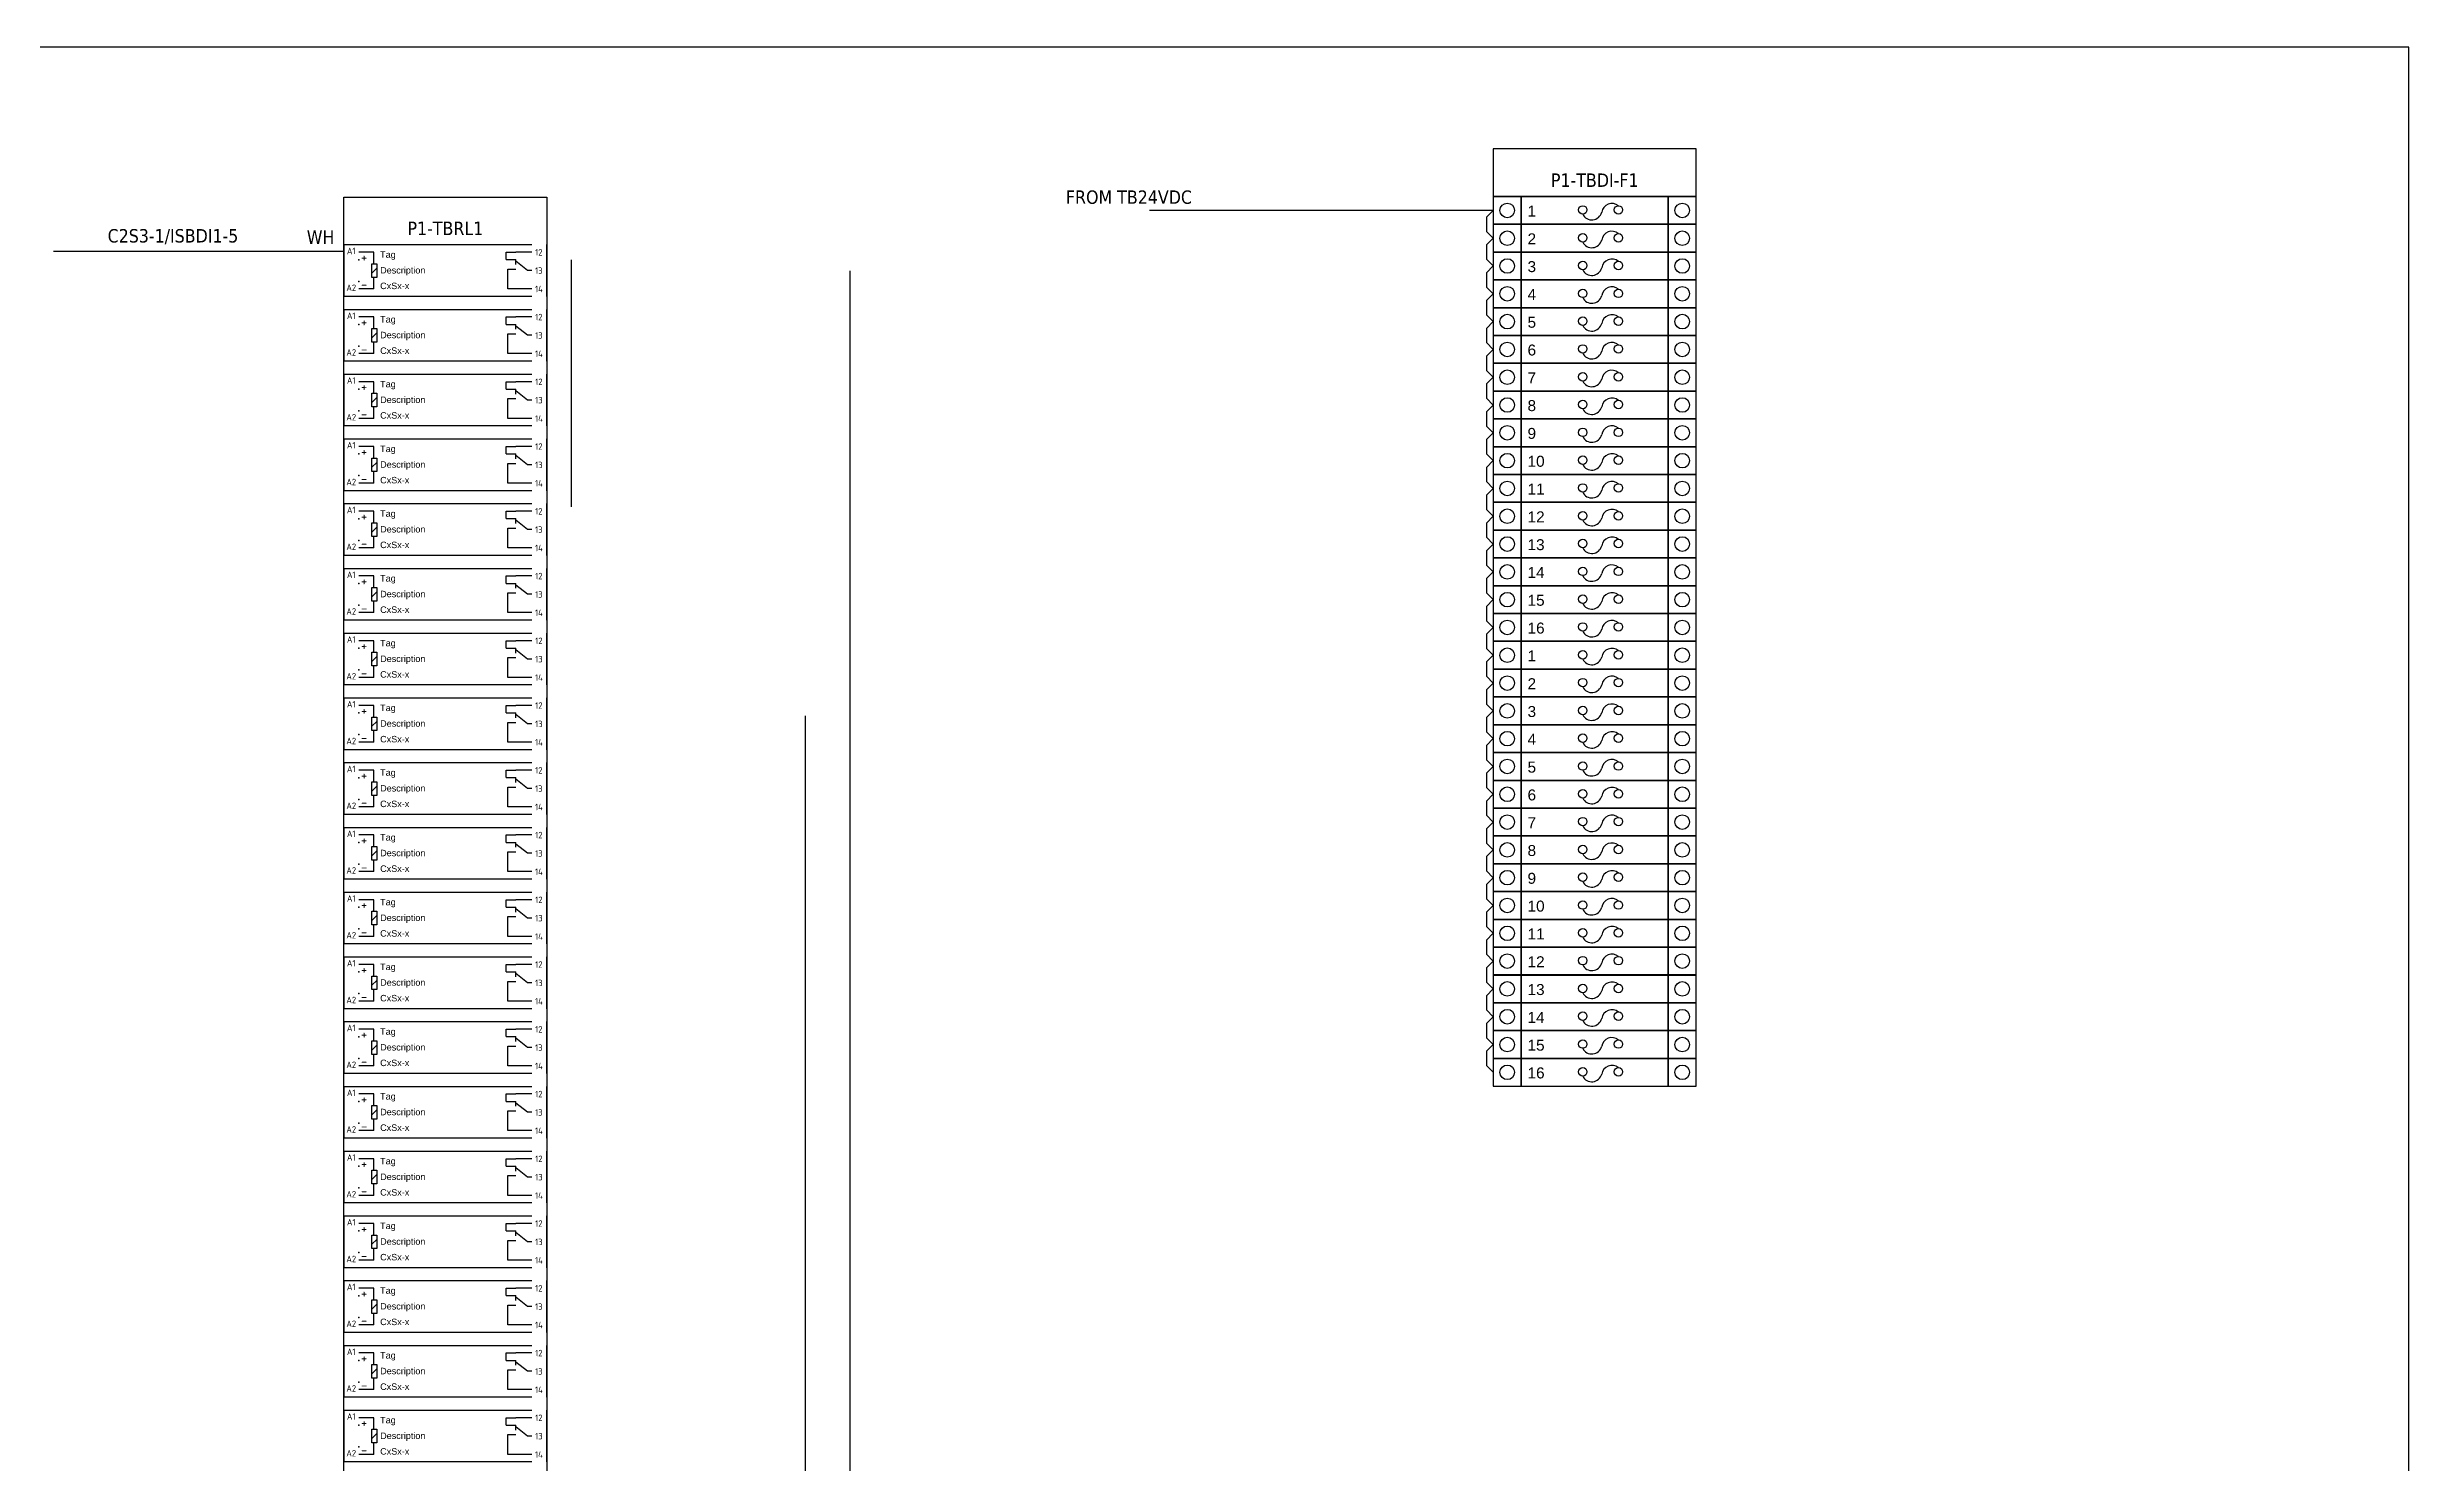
# Model space of a CAD drawing. Header units: millimetres. Extents: x 0 to 98890, y 0 to 68687.
# Drawn here: x 44195 to 98890, y 35871 to 68687 of the extents above; entities that cross this region are included whole.
import ezdxf
from ezdxf.enums import TextEntityAlignment as Align

# ---------------------------------------------------------------- set-up
doc = ezdxf.new("R2010")
doc.units = ezdxf.units.MM
doc.layers.add('IE-WIRE', color=7, linetype='Continuous', lineweight=25)
doc.layers.add('power', color=7, linetype='Continuous', lineweight=25)
doc.styles.add('ISO3098B', font='ISO3098B.shx')
doc.styles.get("Standard").update_dxf_attribs({"font": 'arial.ttf'})
doc.styles.add('Tahoma', font='')
doc.styles.get('Tahoma').set_extended_font_data('Tahoma')

# ---------------------------------------------------------------- blocks, each defined once
blk = doc.blocks.new('xTermFuse')
at = {"color": 1, "ltscale": 25.4}
for points in [[(75215, 32869), (75752, 32869), (75752, 33406), (75215, 33406)], [(75752, 32869), (78593, 32869), (78593, 33406), (75752, 33406)], [(78593, 32869), (79130, 32869), (79130, 33406), (78593, 33406)]]:
    blk.add_lwpolyline(points, close=True, dxfattribs=at)
for centre in [(75483, 33137), (78861, 33137)]:
    blk.add_circle(centre, 141, dxfattribs=at)
at = {"layer": 'power', "color": 1, "ltscale": 25.4}
for centre in [(76941, 33146), (76941, 33146), (77629, 33146), (77629, 33146)]:
    blk.add_circle(centre, 82.2, dxfattribs=at)
for centre, radius, start, end in [((77117, 33150), 196, 206.1634, 346.0383), ((77504, 33072), 199, 51.1309, 171.3254), ((77504, 33072), 199, 51.1309, 171.3254)]:
    blk.add_arc(centre, radius, start, end, dxfattribs=at)
blk.add_attdef('TERMINAL_A', (75876, 33019), '', height=212)
blk = doc.blocks.new('xTBL_Relay')
at = {"color": 1}
for p, q in [((0, 1201), (4352, 1201)), ((0, 1201), (0, 0)), ((4698, 0), (4698, 1201)), ((4698, 0), (4698, 1201)), ((689, 1026), (345, 1026)), ((759, 657), (645, 543)), ((689, 757), (689, 1026)), ((3760, 853), (3760, 1026)), ((3760, 1026), (3982, 1026)), ((3760, 853), (3982, 853)), ((3795, 175), (3795, 634)), ((3795, 634), (3982, 634)), ((4352, 1026), (3982, 1026)), ((3982, 739), (3982, 853)), ((4250, 600), (3982, 814)), ((4352, 600), (4250, 600)), ((689, 175), (345, 175)), ((689, 175), (689, 443)), ((4352, 175), (3795, 175)), ((4352, 0), (0, 0))]:
    blk.add_line(p, q, dxfattribs=at)
blk.add_lwpolyline([(645, 443), (645, 757), (759, 757), (759, 443)], close=True, dxfattribs=at)
for p in [(345, 851), (4698, 775), (345, 350), (4698, 425)]:
    blk.add_point(p, dxfattribs=at)
at = {"color": 1, "style": 'ISO3098B'}
for s, height, p in [('A1', 150, (168, 1053)), ('12', 150, (4514, 1023)), ('+', 228, (465, 912)), ('+', 228, (465, 912)), ('13', 150, (4514, 598)), ('A2', 150, (168, 202)), ('-', 228, (465, 283)), ('14', 150, (4514, 172))]:
    blk.add_text(s, height=height, dxfattribs=at).set_placement(p, align=Align.MIDDLE)
for tag, p in [('TAG', (838, 895)), ('Description', (838, 532)), ('PLC_POINT', (838, 170))]:
    blk.add_attdef(tag, p, '', height=150)
blk = doc.blocks.new('*U69')
blk.add_blockref('xTBL_Relay', (-2349, -600)).add_auto_attribs({'TAG': 'Tag', 'Description': 'Description', 'PLC_POINT': 'CxSx-x'})
blk = doc.blocks.new('*U70')
at = {"color": 0, "linetype": 'ByBlock', "lineweight": -2, "transparency": 16777216}
for p in [(0, 0), (0, -1500), (0, -3000), (0, -4500), (0, -6000), (0, -7500), (0, -9000), (0, -10500), (0, -12000), (0, -13500), (0, -15000), (0, -16500), (0, -18000), (0, -19500), (0, -21000), (0, -22500), (0, -24000), (0, -25500), (0, -27000), (0, -28500), (0, -30000), (0, -31500), (0, -33000), (0, -34500), (0, -36000), (0, -37500), (0, -39000), (0, -40500), (0, -42000), (0, -43500), (0, -45000), (0, -46500)]:
    blk.add_blockref('*U69', p, dxfattribs=at)

msp = doc.modelspace()

# ---------------------------------------------------------------- linework, layer by layer
at = {"color": 1}
for p, q in [((77687, 64907), (69722, 64907)), ((77687, 64907), (77531, 64751)), ((77531, 64751), (77531, 64420)), ((77687, 64263), (77531, 64420)), ((77687, 64263), (77531, 64107)), ((77531, 64107), (77531, 63776)), ((77687, 63619), (77531, 63776)), ((77687, 63619), (77531, 63462)), ((77531, 63462), (77531, 63131)), ((77687, 62975), (77531, 63131)), ((77687, 62975), (77531, 62818)), ((77531, 62818), (77531, 62487)), ((77687, 62331), (77531, 62487)), ((77687, 62331), (77531, 62174)), ((77531, 62174), (77531, 61843)), ((77687, 61687), (77531, 61843)), ((77687, 61687), (77531, 61530)), ((77531, 61530), (77531, 61199)), ((77687, 61043), (77531, 61199)), ((77687, 61043), (77531, 60886)), ((77531, 60886), (77531, 60555)), ((77687, 60398), (77531, 60555)), ((77687, 60398), (77531, 60242)), ((77531, 60242), (77531, 59911)), ((77687, 59754), (77531, 59911)), ((77687, 59754), (77531, 59598)), ((77531, 59598), (77531, 59267)), ((77687, 59110), (77531, 59267)), ((77687, 59110), (77531, 58954)), ((77531, 58954), (77531, 58623)), ((77687, 58466), (77531, 58623)), ((77687, 58466), (77531, 58310)), ((77531, 58310), (77531, 57978)), ((77687, 57822), (77531, 57978)), ((77687, 57822), (77531, 57665)), ((77531, 57665), (77531, 57334)), ((77687, 57178), (77531, 57334)), ((77687, 57178), (77531, 57021)), ((77531, 57021), (77531, 56690)), ((77687, 56534), (77531, 56690)), ((77687, 56534), (77531, 56377)), ((77531, 56377), (77531, 56046)), ((77687, 55890), (77531, 56046)), ((77687, 55890), (77531, 55733)), ((77531, 55733), (77531, 55402)), ((77687, 55245), (77531, 55402)), ((77687, 55245), (77531, 55089)), ((77531, 55089), (77531, 54758)), ((77687, 54601), (77531, 54758)), ((77687, 54601), (77531, 54445)), ((77531, 54445), (77531, 54114)), ((77687, 53957), (77531, 54114)), ((77687, 53957), (77531, 53801)), ((77531, 53801), (77531, 53470)), ((77687, 53313), (77531, 53470)), ((77687, 53313), (77531, 53157)), ((77531, 53157), (77531, 52826)), ((77687, 52669), (77531, 52826)), ((77687, 52669), (77531, 52512)), ((77531, 52512), (77531, 52181)), ((77687, 52025), (77531, 52181)), ((77687, 52025), (77531, 51868)), ((77531, 51868), (77531, 51537)), ((77687, 51381), (77531, 51537)), ((77687, 51381), (77531, 51224)), ((77531, 51224), (77531, 50893)), ((77687, 50737), (77531, 50893)), ((77687, 50737), (77531, 50580)), ((77531, 50580), (77531, 50249)), ((77687, 50093), (77531, 50249)), ((77687, 50093), (77531, 49936)), ((77531, 49936), (77531, 49605)), ((77687, 49448), (77531, 49605)), ((77687, 49448), (77531, 49292)), ((77531, 49292), (77531, 48961)), ((77687, 48804), (77531, 48961)), ((77687, 48804), (77531, 48648)), ((77531, 48648), (77531, 48317)), ((77687, 48160), (77531, 48317)), ((77687, 48160), (77531, 48004)), ((77531, 48004), (77531, 47673)), ((77687, 47516), (77531, 47673)), ((77687, 47516), (77531, 47360)), ((77531, 47360), (77531, 47028)), ((77687, 46872), (77531, 47028)), ((77687, 46872), (77531, 46715)), ((77531, 46715), (77531, 46384)), ((77687, 46228), (77531, 46384)), ((77687, 46228), (77531, 46071)), ((77531, 46071), (77531, 45740)), ((77687, 45584), (77531, 45740)), ((77687, 45584), (77531, 45427)), ((77531, 45427), (77531, 45096)), ((77687, 44940), (77531, 45096))]:
    msp.add_line(p, q, dxfattribs=at)
msp.add_line((56327, 63763), (56327, 58040))
msp.add_lwpolyline([(0, 0), (98890, 0), (98890, 68687), (0, 68687)], close=True)
at = {"color": 4, "ltscale": 25.4}
msp.add_lwpolyline([(77687, 65229), (82385, 65229), (82385, 66330), (77687, 66330)], close=True, dxfattribs=at)
at = {"color": 4}
msp.add_lwpolyline([(51068, 65214), (55766, 65214), (55766, 16413), (51068, 16413)], close=True, dxfattribs=at)
at = {"layer": 'IE-WIRE', "color": 4, "ltscale": 25.4}
for p, q in [((44338, 63966), (51068, 63966)), ((62782, 63506), (62782, 23296)), ((61748, 53200), (61748, 13046))]:
    msp.add_line(p, q, dxfattribs=at)

# ---------------------------------------------------------------- block references
at = {"xscale": 1.2, "yscale": 1.2, "zscale": 1.2}
for p, values in [((-12571, 25142), {'TERMINAL_A': '1'}), ((-12571, 24498), {'TERMINAL_A': '2'}), ((-12571, 23854), {'TERMINAL_A': '3'}), ((-12571, 23210), {'TERMINAL_A': '4'}), ((-12571, 22566), {'TERMINAL_A': '5'}), ((-12571, 21922), {'TERMINAL_A': '6'}), ((-12571, 21278), {'TERMINAL_A': '7'}), ((-12571, 20634), {'TERMINAL_A': '8'}), ((-12571, 19990), {'TERMINAL_A': '9'}), ((-12571, 19345), {'TERMINAL_A': '10'}), ((-12571, 18701), {'TERMINAL_A': '11'}), ((-12571, 18057), {'TERMINAL_A': '12'}), ((-12571, 17413), {'TERMINAL_A': '13'}), ((-12571, 16769), {'TERMINAL_A': '14'}), ((-12571, 16125), {'TERMINAL_A': '15'}), ((-12571, 15481), {'TERMINAL_A': '16'}), ((-12571, 14837), {'TERMINAL_A': '1'}), ((-12571, 14192), {'TERMINAL_A': '2'}), ((-12571, 13548), {'TERMINAL_A': '3'}), ((-12571, 12904), {'TERMINAL_A': '4'}), ((-12571, 12260), {'TERMINAL_A': '5'}), ((-12571, 11616), {'TERMINAL_A': '6'}), ((-12571, 10972), {'TERMINAL_A': '7'}), ((-12571, 10328), {'TERMINAL_A': '8'}), ((-12571, 9684), {'TERMINAL_A': '9'}), ((-12571, 9040), {'TERMINAL_A': '10'}), ((-12571, 8395), {'TERMINAL_A': '11'}), ((-12571, 7751), {'TERMINAL_A': '12'}), ((-12571, 7107), {'TERMINAL_A': '13'}), ((-12571, 6463), {'TERMINAL_A': '14'}), ((-12571, 5819), {'TERMINAL_A': '15'}), ((-12571, 5175), {'TERMINAL_A': '16'})]:
    msp.add_blockref('xTermFuse', p, dxfattribs=at).add_auto_attribs(values)
msp.add_blockref('*U70', (53417, 63513))

# ---------------------------------------------------------------- texts
at = {"color": 4, "style": 'Tahoma'}
for s, p in [('P1-TBDI-F1', (80036, 65607)), ('P1-TBRL1', (53417, 64491))]:
    msp.add_text(s, height=310.9, dxfattribs=at).set_placement(p, align=Align.MIDDLE_CENTER)
at = {"color": 1, "style": 'Tahoma'}
msp.add_text('FROM TB24VDC', height=310.9, dxfattribs=at).set_placement((67789, 65059))
at = {"color": 4, "style": 'Tahoma'}
for s, p in [('C2S3-1/ISBDI1-5', (45594, 64163)), ('WH', (50207, 64131))]:
    msp.add_text(s, height=310.9, dxfattribs=at).set_placement(p)

doc.saveas('drawing.dxf')
